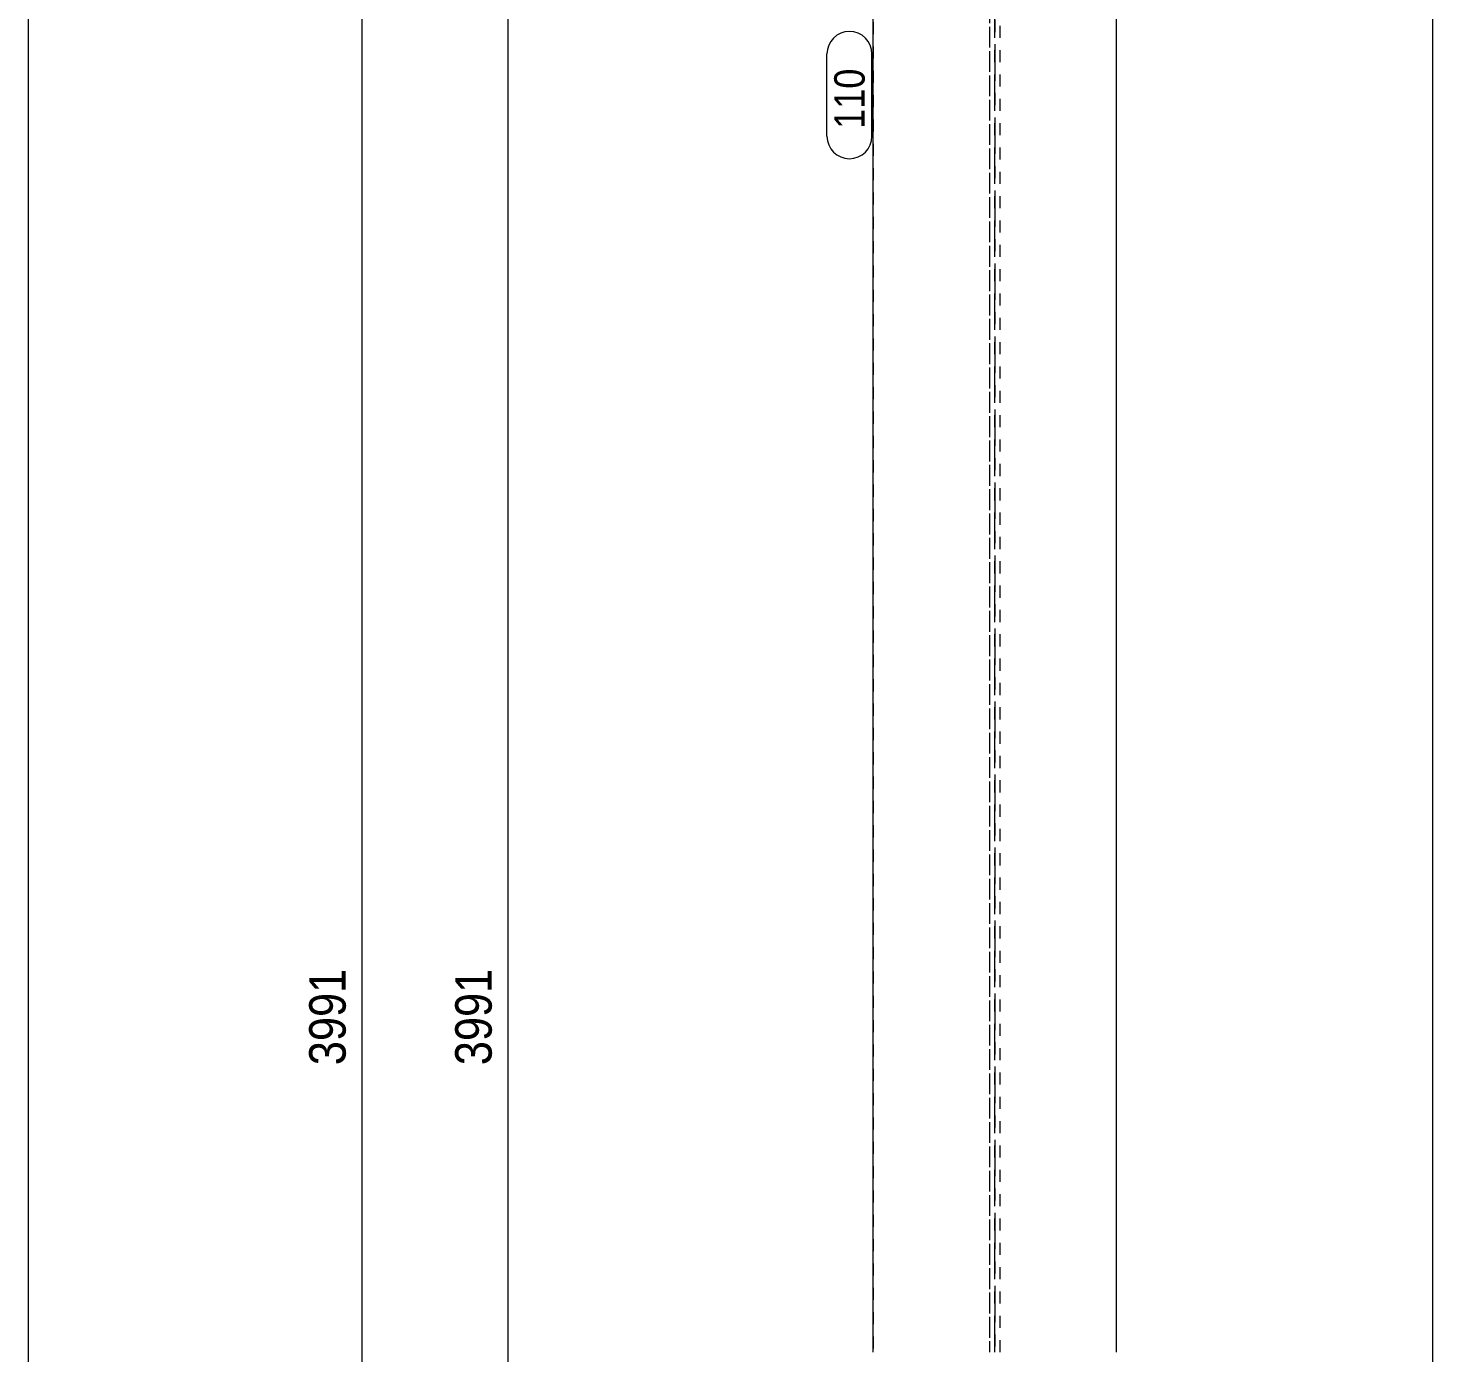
# Model space of a CAD drawing. Header units: millimetres. Extents: x 2 to 579, y 1 to 825.
# Drawn here: x 5 to 120.5, y 508.1 to 616.9 of the extents above; entities that cross this region are included whole.
import ezdxf

# ---------------------------------------------------------------- set-up
doc = ezdxf.new("R2010")
doc.units = ezdxf.units.MM
for name, pattern in [('XKITLINE00', [0]), ('XKITLINE01', [4, 1, -1, 1, -1]), ('XKITLINE03', [6, 3, -1, 1, -1])]:
    doc.linetypes.add(name, pattern=pattern)
for name, color, linetype, lineweight in [('Dimensions', 7, 'Continuous', 0), ('DrawingSheet', 5, 'Continuous', 0), ('Part', 2, 'Continuous', 0), ('PartMark', 7, 'Continuous', 0)]:
    doc.layers.add(name, color=color, linetype=linetype, lineweight=lineweight)
doc.styles.add('ARIAL', font='ARIAL.TTF')

# ---------------------------------------------------------------- blocks, each defined once
blk = doc.blocks.new('*A34')
at = {"layer": 'Part', "color": 7, "linetype": 'XKITLINE01', "lineweight": 0}
for p, q in [((74.45, 701.42), (74.45, 508.12)), ((94.45, 508.12), (94.45, 701.42)), ((84, 700.32), (84, 508.12)), ((84.9, 508.12), (84.9, 700.32))]:
    blk.add_line(p, q, dxfattribs=at)
at = {"layer": 'Part', "color": 7, "linetype": 'XKITLINE03', "lineweight": 0}
blk.add_line((84.45, 508.12), (84.45, 693.68), dxfattribs=at)
blk = doc.blocks.new('*A39')
at = {"layer": 'Part', "color": 7, "linetype": 'XKITLINE01', "lineweight": 0}
for p, q in [((84, 665.03), (84, 508.12)), ((84.9, 508.12), (84.9, 665.03))]:
    blk.add_line(p, q, dxfattribs=at)
at = {"layer": 'Part', "color": 7, "linetype": 'XKITLINE03', "lineweight": 0}
blk.add_line((84.45, 663.59), (84.45, 508.12), dxfattribs=at)
at = {"layer": 'Part', "color": 2, "linetype": 'XKITLINE00', "lineweight": 0}
for p, q in [((74.45, 508.12), (74.45, 626.77)), ((94.45, 508.12), (94.45, 626.77))]:
    blk.add_line(p, q, dxfattribs=at)
blk = doc.blocks.new('*A69')
at = {"layer": 'DrawingSheet', "color": 5, "linetype": 'XKITLINE00', "lineweight": 0}
blk.add_line((5, 825), (5, 5), dxfattribs=at)
blk = doc.blocks.new('*A122')
at = {"layer": 'Dimensions', "color": 7, "linetype": 'XKITLINE00', "lineweight": 0}
blk.add_line((120.45, 80.78), (120.45, 662.96), dxfattribs=at)
blk = doc.blocks.new('*A130')
at = {"layer": 'Dimensions', "color": 7, "linetype": 'XKITLINE00', "lineweight": 0}
blk.add_line((32.45, 370.9), (32.45, 701.42), dxfattribs=at)
at = {"layer": 'Dimensions', "color": 3, "style": 'ARIAL', "width": 0.85}
blk.add_text('3991', height=3, rotation=90.0002, dxfattribs=at).set_placement((31.1, 531.71))
blk = doc.blocks.new('*A133')
at = {"layer": 'Dimensions', "color": 7, "linetype": 'XKITLINE00', "lineweight": 0}
blk.add_line((44.45, 370.9), (44.45, 701.42), dxfattribs=at)
at = {"layer": 'Dimensions', "color": 3, "style": 'ARIAL', "width": 0.85}
blk.add_text('3991', height=3, rotation=90.0002, dxfattribs=at).set_placement((43.1, 531.71))
blk = doc.blocks.new('*A143')
at = {"layer": 'PartMark', "color": 7, "linetype": 'XKITLINE00', "lineweight": 0}
for p, q in [((70.65, 608.04), (70.65, 614.8)), ((74.35, 608.04), (74.35, 614.8))]:
    blk.add_line(p, q, dxfattribs=at)
for centre, start, end in [((72.5, 614.8), 0, 180), ((72.5, 608.04), 180, 0)]:
    blk.add_arc(centre, 1.85, start, end, dxfattribs=at)
at = {"layer": 'PartMark', "color": 3, "style": 'ARIAL', "width": 0.85}
blk.add_text('110', height=2.5, rotation=90.0002, dxfattribs=at).set_placement((73.75, 608.64))

msp = doc.modelspace()

# ---------------------------------------------------------------- block references
at = {"lineweight": 0}
for name in ['*A69', '*A130', '*A133', '*A122', '*A39', '*A143']:
    msp.add_blockref(name, (0, 0), dxfattribs=at)
at = {"layer": 'Part', "lineweight": 0}
msp.add_blockref('*A34', (0, 0), dxfattribs=at)

doc.saveas('drawing.dxf')
